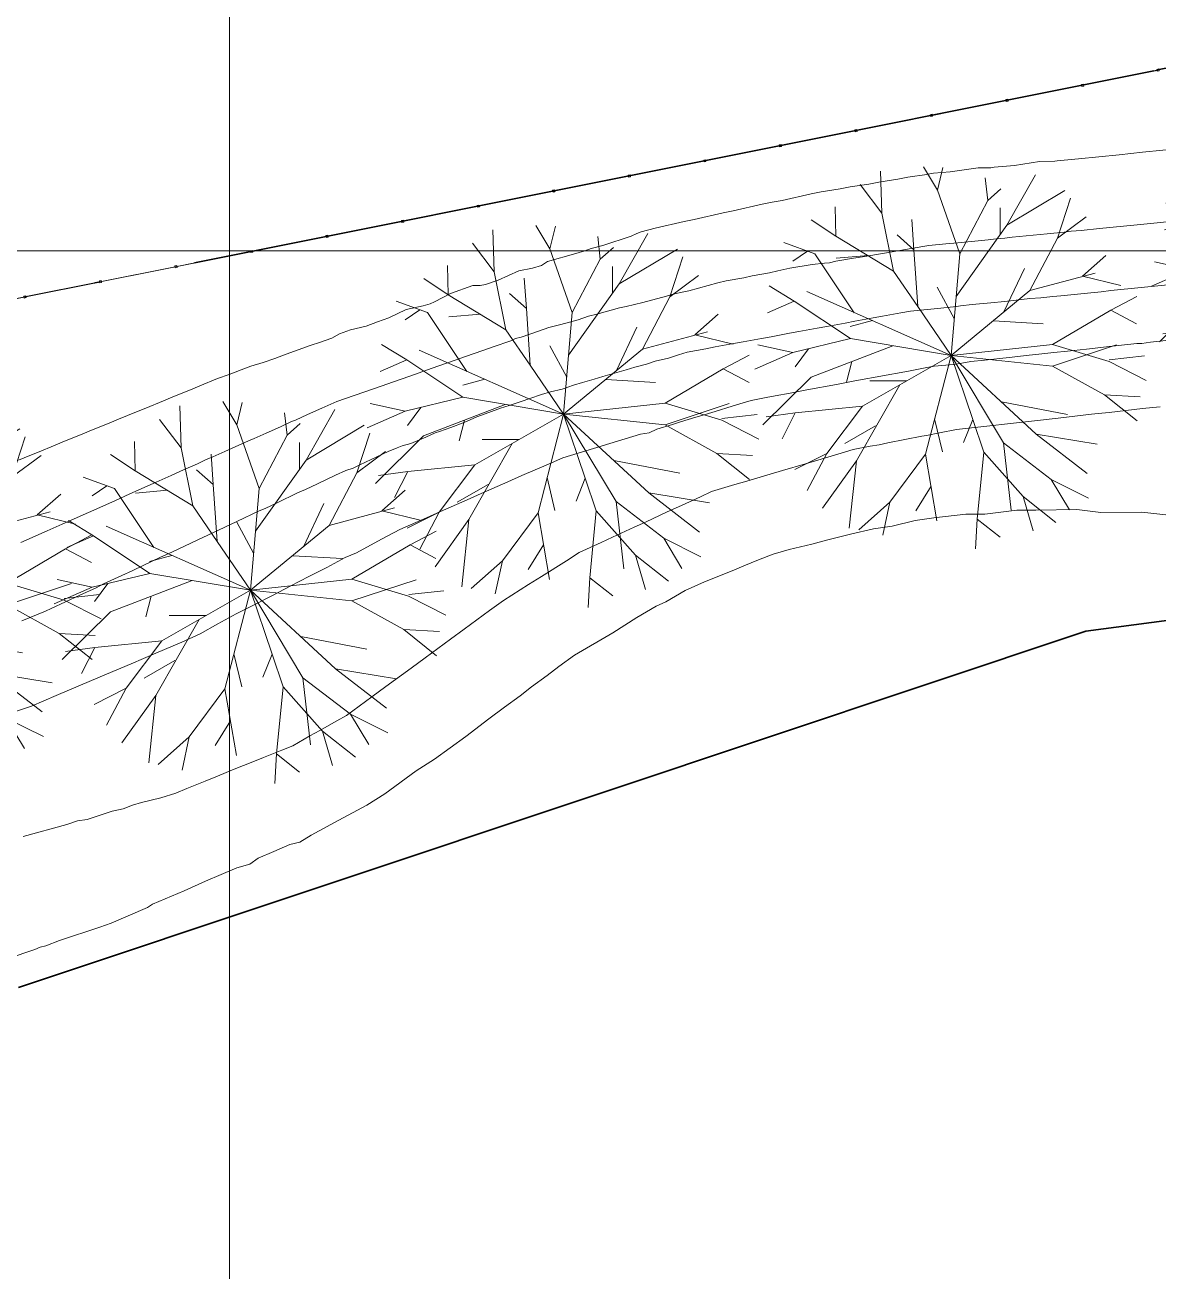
# Model space of a CAD drawing. Header units: metres. Extents: x -207 to 292, y -187 to 169.
# Drawn here: x 94.43 to 123.85, y -157.57 to -125.22 of the extents above; entities that cross this region are included whole.
import ezdxf

# ---------------------------------------------------------------- set-up
doc = ezdxf.new("R2010")
doc.units = ezdxf.units.M
doc.linetypes.add('IMPORT-IMPORT-LÍMITE2 _2_', pattern=[36.83, 6.35, -2.54, 0, -2.54, 25.4, 0, 0, 0])
for name, color, linetype, lineweight in [('A-GLAZ-CWMG', 7, 'Continuous', 9), ('arboles y arbustos', 7, 'Continuous', 9), ('C-TOPO', 7, 'Continuous', 9), ('C-TOPO-MAJR', 7, 'Continuous', 35), ('grilla', 7, 'Continuous', 9), ('linea costa', 7, 'Continuous', 35), ('linea propiedad', 7, 'IMPORT-IMPORT-LÍMITE2 _2_', 35)]:
    doc.layers.add(name, color=color, linetype=linetype, lineweight=lineweight)
doc.layers.add('PR10-ARQ-PL-001-Emplazamiento-C-1_dwg', color=7, linetype='Continuous', lineweight=9, true_color=0x767676)

# ---------------------------------------------------------------- blocks, each defined once
blk = doc.blocks.new('PR10-ARQ-PL-001-Emplazamiento-C-1_dwg_Circular Mullion - 5mm-517344-PLANTA EMPLAZAMIENTO-674655-PLANTA EMPLAZAMIENTO ACTUALIZADO')
at = {"layer": 'A-GLAZ-CWMG', "flags": 128}
for points in [[(-84.442, 139.656), (-83.711, 141.464), (-83.713, 141.465), (-83.716, 141.466), (-84.446, 139.658), (-84.444, 139.657)], [(-84.444, 139.657), (-83.713, 141.465)]]:
    blk.add_lwpolyline(points, close=True, dxfattribs=at)
blk = doc.blocks.new('PR10-ARQ-PL-001-Emplazamiento-C-1_dwg_Rectangular Mullion - 50 x 50 mm-517346-PLANTA EMPLAZAMIENTO-674657-PLANTA EMPLAZAMIENTO ACTUALIZADO')
at = {"layer": 'A-GLAZ-CWMG', "flags": 128}
blk.add_lwpolyline([(0.025, 0.025), (-0.025, 0.025), (-0.025, -0.025), (0.025, -0.025)], close=True, dxfattribs=at)
blk = doc.blocks.new('PR10-ARQ-PL-001-Emplazamiento-C-1_dwg_Rectangular Mullion - 50 x 50 mm-517357-PLANTA EMPLAZAMIENTO-674659-PLANTA EMPLAZAMIENTO ACTUALIZADO')
at = {"layer": 'A-GLAZ-CWMG', "flags": 128}
blk.add_lwpolyline([(0.025, 0.025), (0.025, -0.025), (-0.025, -0.025), (-0.025, 0.025)], close=True, dxfattribs=at)
blk = doc.blocks.new('PR10-ARQ-PL-001-Emplazamiento-C-1_dwg_PR10-ARQ-PL-001-Emplazamiento-WIP-A_dwg_arbolito2-671575-PLANTA EMPLAZAMIENTO-674710-PLANTA EMPLAZAMIENTO ACTUALIZADO')
at = {"layer": 'arboles y arbustos'}
for p, q in [((79, 3660), (-283, 4264)), ((-1368, 3061), (-1929, 3801)), ((3531, 3446), (3194, 2410)), ((1704, 3199), (1704, 2495)), ((1878, 2746), (565, 895)), ((-3295, 2076), (-3678, 1817)), ((-2547, 1888), (-1721, 1960)), ((2336, 1620), (1807, 496)), ((76, 1135), (516, 326)), ((-3637, 777), (-4331, 473)), ((-1609, 271), (-2183, 115)), ((2821, 188), (1534, 261)), ((-3676, -555), (-4665, -988)), ((-3269, -458), (-3616, -929)), ((3068, -911), (4732, -361)), ((5457, -647), (4542, -746)), ((-2140, -787), (-2280, -1329)), ((-716, -1292), (-1676, -1292)), ((1739, -1838), (3454, -2164)), ((4413, -1655), (5341, -1707)), ((-4369, -2226), (-3610, -2120)), ((-2328, -2920), (-1527, -2458)), ((6, -2283), (211, -3139)), ((-2796, -3175), (-3300, -4141)), ((-2023, -3367), (-2208, -5117)), ((3034, -3854), (4001, -4335)), ((-482, -4668), (-87, -4026)), ((-1156, -4443), (-1342, -5303)), ((1114, -4886), (1071, -5652))]:
    blk.add_line(p, q, dxfattribs=at)
at = {"layer": 'arboles y arbustos', "flags": 128}
for points in [[(1385, 3388), (661, 2007), (79, 3660), (221, 4243)], [(-2560, 2465), (-1063, 1554), (-1368, 3061), (-1401, 4150)], [(1322, 3974), (1385, 3388), (1728, 3690)], [(2623, 4059), (1878, 2746), (3390, 3652)], [(-3197, 2891), (-2560, 2465), (-2576, 3223)], [(4172, 1505), (2480, 1049), (3194, 2410), (3940, 2964)], [(-589, 2897), (-531, 2106), (-968, 2495)], [(-3908, 2302), (-3099, 2004), (-2078, 473)], [(-1063, 1554), (-433, 633), (-531, 2106)], [(2480, 1049), (433, -633), (661, 2007)], [(4449, 1960), (3842, 1426), (4838, 1183)], [(-4583, -358), (-3676, -555), (-2181, -197), (-3637, 777), (-4292, 1176)], [(-2181, -197), (433, -633), (-3312, 1026)], [(5254, 901), (4577, 540), (5249, 185)], [(-1866, -1951), (433, -633), (-433, 633)], [(4577, 540), (3067, -348), (433, -633), (2646, -2675)], [(-1080, -381), (-3199, -1193), (-4453, -2432)], [(-230, -3198), (433, -633), (1795, -2906)], [(997, -2297), (433, -633), (3068, -911), (4413, -1655), (5264, -2335)], [(3067, -348), (4539, -791), (5502, -1281)], [(-898, -1396), (-2023, -3367), (-2901, -4596)], [(-3623, -3597), (-2796, -3175), (-1866, -1951), (-3610, -2120), (-3954, -2795)], [(757, -2895), (997, -2297), (1284, -3142)], [(1996, -4647), (1795, -2906), (3034, -3854), (3507, -4643)], [(4224, -2938), (2646, -2675), (3965, -3695)], [(-1963, -5161), (-1156, -4443), (-230, -3198), (68, -4925)], [(2305, -4291), (1284, -3142), (1114, -4886), (1710, -5354)], [(2561, -5184), (2305, -4291), (3157, -4971)]]:
    blk.add_lwpolyline(points, dxfattribs=at)
blk = doc.blocks.new('PR10-ARQ-PL-001-Emplazamiento-C-1_dwg-674643-PLANTA EMPLAZAMIENTO ACTUALIZADO')
at = {"layer": 'C-TOPO', "flags": 128}
for points in [[(127.582, -140.219), (122.008, -140.952), (121.968, -140.957), (121.272, -141.189), (118.745, -142.033), (116.43, -142.805), (114.395, -143.484), (112.519, -144.111), (109.893, -144.987), (109.48, -145.125), (109.003, -145.284), (103.942, -146.973), (103.795, -147.022), (102.375, -147.496), (101.505, -147.786), (101.19, -147.891), (100.749, -148.039), (100.085, -148.26), (97.559, -149.103), (96.547, -149.441), (95.511, -149.787), (94.449, -150.141), (94.262, -150.203)], [(123.876, -126.376), (123.811, -126.389), (122.637, -126.625), (120.927, -126.967), (120.884, -126.976), (118.237, -127.506), (118.193, -127.515), (115.53, -128.049), (115.499, -128.055), (113.333, -128.489), (111.491, -128.858), (110.328, -129.091), (106.841, -129.79), (106.083, -129.942), (106.039, -129.951), (106.004, -129.958), (101.361, -130.889), (98.902, -131.381), (98.628, -131.436), (98.903, -131.381), (101.362, -130.889), (101.363, -130.889), (106, -129.961), (106.003, -129.961), (106.004, -129.96), (106.038, -129.954), (106.082, -129.945), (106.831, -129.795), (106.843, -129.793), (106.851, -129.791), (110.321, -129.097), (110.327, -129.095), (110.332, -129.094), (110.338, -129.093), (111.486, -128.863), (111.489, -128.863), (111.496, -128.861), (113.327, -128.495), (113.333, -128.494), (113.336, -128.493), (113.345, -128.491), (115.496, -128.061), (115.506, -128.059), (115.529, -128.054), (115.537, -128.053), (118.177, -127.524), (118.188, -127.522), (118.198, -127.52), (118.237, -127.512), (118.242, -127.511), (118.25, -127.51), (120.878, -126.984), (120.889, -126.982), (120.928, -126.974), (122.491, -126.661), (122.628, -126.634), (122.637, -126.632), (122.644, -126.631), (123.812, -126.397), (123.877, -126.384)], [(92.345, -132.696), (95.341, -132.095), (98.902, -131.381), (101.361, -130.889), (106.004, -129.958), (106.039, -129.951), (106.083, -129.942), (106.841, -129.79), (110.328, -129.091), (111.491, -128.858), (113.333, -128.489), (115.499, -128.055), (115.53, -128.049), (118.193, -127.515), (118.237, -127.506), (120.884, -126.976), (120.927, -126.967), (122.637, -126.625), (123.811, -126.389), (123.876, -126.376)], [(94.262, -150.203), (94.449, -150.141), (95.511, -149.787), (96.547, -149.441), (97.559, -149.103), (100.085, -148.26), (100.749, -148.039), (101.19, -147.891), (101.505, -147.786), (102.375, -147.496), (103.795, -147.022), (103.942, -146.973), (109.003, -145.284), (109.48, -145.125), (109.893, -144.987), (112.519, -144.111), (114.395, -143.484), (116.43, -142.805), (118.745, -142.033), (121.272, -141.189), (121.968, -140.957), (122.008, -140.952), (127.582, -140.219)], [(123.877, -126.384), (123.812, -126.397), (122.644, -126.631), (122.637, -126.632), (122.628, -126.634), (122.491, -126.661), (120.928, -126.974), (120.889, -126.982), (120.878, -126.984), (118.25, -127.51), (118.242, -127.511), (118.237, -127.512), (118.198, -127.52), (118.188, -127.522), (118.177, -127.524), (115.537, -128.053), (115.529, -128.054), (115.506, -128.059), (115.496, -128.061), (113.345, -128.491), (113.336, -128.493), (113.333, -128.494), (113.327, -128.495), (111.496, -128.861), (111.489, -128.863), (111.486, -128.863), (110.338, -129.093), (110.332, -129.094), (110.327, -129.095), (110.321, -129.097), (106.851, -129.791), (106.843, -129.793), (106.831, -129.795), (106.082, -129.945), (106.038, -129.954), (106.004, -129.96), (106.003, -129.961), (106, -129.961), (101.363, -130.889), (101.362, -130.889), (98.903, -131.381), (98.628, -131.436), (95.341, -132.095), (92.345, -132.696)]]:
    blk.add_lwpolyline(points, dxfattribs=at)
at = {"layer": 'C-TOPO-MAJR', "color": 1, "lineweight": 9, "true_color": 0xff0000, "flags": 128}
for points in [[(124.187, -131.958), (123.403, -132.037), (122.618, -132.115), (122.371, -132.143), (122.103, -132.169), (121.318, -132.248), (121.117, -132.27), (120.803, -132.301), (120.517, -132.318), (120.018, -132.38), (119.863, -132.397), (119.503, -132.433), (119.016, -132.473), (118.718, -132.512), (118.61, -132.525), (118.203, -132.566), (117.418, -132.644), (117.171, -132.69), (116.694, -132.778), (116.447, -132.823), (115.97, -132.911), (115.723, -132.957), (115.246, -133.044), (114.999, -133.09), (114.521, -133.178), (114.274, -133.223), (113.797, -133.311), (113.55, -133.357), (113.073, -133.444), (112.826, -133.49), (112.348, -133.578), (112.101, -133.623), (111.624, -133.711), (111.395, -133.781), (111.139, -133.866), (110.793, -133.95), (110.564, -134.02), (110.263, -134.105), (110.034, -134.174), (109.733, -134.259), (109.432, -134.344), (109.203, -134.414), (108.902, -134.499), (108.672, -134.568), (108.375, -134.669), (108.071, -134.738), (107.841, -134.807), (107.537, -134.919), (107.307, -134.989), (107.002, -135.101), (106.773, -135.17), (106.468, -135.282), (106.163, -135.394), (105.983, -135.47), (105.802, -135.545), (105.487, -135.669), (105.193, -135.769), (105.08, -135.809), (104.832, -135.92), (104.446, -136.082), (104.222, -136.144), (104.095, -136.193), (103.861, -136.295), (103.123, -136.637), (102.948, -136.726), (102.763, -136.788), (102.49, -136.904), (102.024, -137.13), (101.714, -137.278), (101.501, -137.368), (100.976, -137.62), (100.665, -137.768), (100.511, -137.831), (99.927, -138.11), (99.617, -138.258), (99.306, -138.406), (98.921, -138.58), (98.568, -138.748), (98.258, -138.896), (97.932, -139.044), (97.519, -139.238), (97.209, -139.386), (96.943, -139.507), (96.471, -139.728), (96.275, -139.829), (95.85, -140.023), (95.112, -140.366), (94.964, -140.434), (94.346, -140.689)], [(94.264, -136.52), (94.552, -136.393), (94.751, -136.315), (95.211, -136.13), (95.455, -136.027), (95.914, -135.841), (96.158, -135.739), (96.618, -135.553), (96.861, -135.45), (97.321, -135.265), (97.565, -135.162), (98.024, -134.976), (98.268, -134.874), (98.728, -134.688), (98.971, -134.585), (99.431, -134.4), (99.728, -134.29), (100.044, -134.171), (100.291, -134.076), (100.616, -133.982), (100.913, -133.873), (101.21, -133.764), (101.831, -133.539), (102.099, -133.455), (102.221, -133.411), (102.396, -133.346), (102.595, -133.237), (102.884, -133.134), (103.284, -133.038), (103.581, -132.929), (103.878, -132.82), (104.324, -132.608), (104.767, -132.511), (104.945, -132.461), (105.064, -132.402), (105.477, -132.191), (106.053, -131.98), (106.249, -131.985), (106.386, -131.957), (106.717, -131.842), (107.248, -131.601), (107.605, -131.534), (107.84, -131.463), (107.991, -131.36), (108.728, -131.154), (108.962, -131.083), (109.131, -131.024), (109.43, -130.941), (110.165, -130.701), (110.318, -130.632), (110.425, -130.586), (110.787, -130.49), (111.542, -130.316), (111.8, -130.267), (112.556, -130.093), (112.814, -130.044), (113.569, -129.87), (113.827, -129.821), (114.085, -129.772), (114.841, -129.598), (115.099, -129.549), (115.59, -129.473), (115.848, -129.424), (116.34, -129.347), (116.598, -129.298), (117.089, -129.221), (117.347, -129.172), (117.839, -129.096), (117.952, -129.077), (118.019, -129.065), (118.45, -129.034), (119.176, -128.927), (119.504, -128.926), (119.59, -128.91), (120.115, -128.864), (120.766, -128.759), (121.169, -128.756), (121.229, -128.743), (121.78, -128.694), (122.834, -128.586), (123.445, -128.524), (124.499, -128.416)], [(94.321, -138.656), (95.004, -138.352), (95.396, -138.176), (96.078, -137.872), (96.761, -137.568), (97.153, -137.393), (97.836, -137.089), (98.228, -136.913), (98.548, -136.77), (98.911, -136.609), (99.118, -136.508), (99.302, -136.433), (99.621, -136.292), (99.985, -136.13), (100.234, -136.011), (100.377, -135.954), (100.695, -135.813), (101.06, -135.65), (101.35, -135.515), (101.451, -135.474), (101.768, -135.334), (102.134, -135.17), (102.526, -134.994), (102.979, -134.835), (103.248, -134.743), (103.701, -134.583), (103.97, -134.491), (104.422, -134.331), (104.875, -134.171), (105.144, -134.079), (105.597, -133.919), (105.866, -133.827), (106.319, -133.667), (106.588, -133.575), (107.041, -133.415), (107.168, -133.355), (107.31, -133.323), (107.763, -133.163), (108.032, -133.071), (108.342, -132.993), (108.79, -132.869), (109.059, -132.777), (109.276, -132.726), (109.86, -132.558), (110.034, -132.523), (110.251, -132.472), (110.469, -132.421), (111.086, -132.255), (111.226, -132.218), (111.444, -132.167), (111.661, -132.116), (112.419, -131.913), (112.636, -131.862), (113.089, -131.785), (113.306, -131.734), (113.759, -131.656), (113.976, -131.605), (114.287, -131.532), (114.868, -131.44), (115.182, -131.401), (115.312, -131.392), (115.482, -131.354), (115.935, -131.276), (116.235, -131.228), (116.688, -131.15), (117.14, -131.072), (117.44, -131.025), (117.893, -130.947), (118.333, -130.903), (118.651, -130.87), (119.431, -130.793), (119.639, -130.766), (119.871, -130.749), (120.062, -130.729), (120.969, -130.639), (121.408, -130.595), (121.586, -130.57), (121.848, -130.551), (122.325, -130.504), (122.946, -130.441), (123.386, -130.397), (123.736, -130.363), (124.484, -130.287)], [(94.383, -146.288), (95.518, -145.974), (95.796, -145.88), (96.04, -145.842), (96.691, -145.632), (96.979, -145.564), (97.224, -145.473), (97.451, -145.404), (97.958, -145.284), (98.347, -145.157), (98.628, -145.04), (99.105, -144.849), (99.387, -144.733), (99.864, -144.542), (100.341, -144.351), (100.623, -144.235), (101.1, -144.044), (101.382, -143.928), (101.828, -143.676), (102.081, -143.534), (102.527, -143.283), (102.78, -143.141), (103.437, -142.658), (103.797, -142.395), (104.454, -141.912), (104.815, -141.65), (105.472, -141.167), (105.832, -140.904), (106.489, -140.421), (106.85, -140.159), (107.5, -139.748), (107.835, -139.536), (108.485, -139.126), (108.82, -138.914), (109.388, -138.653), (109.678, -138.518), (110.246, -138.257), (110.536, -138.122), (111.105, -137.861), (111.395, -137.726), (111.963, -137.465), (112.253, -137.33), (112.858, -137.152), (113.172, -137.058), (113.777, -136.88), (114.092, -136.786), (114.696, -136.608), (115.011, -136.514), (115.615, -136.335), (115.93, -136.241), (116.37, -136.156), (116.603, -136.116), (116.832, -136.065), (117.272, -135.98), (117.712, -135.894), (117.831, -135.878), (118.174, -135.804), (118.614, -135.718), (119.476, -135.621), (119.935, -135.571), (120.797, -135.474), (121.171, -135.432), (121.256, -135.423), (122.118, -135.326), (122.388, -135.293), (122.577, -135.276), (123.439, -135.179), (123.713, -135.151), (123.898, -135.128)], [(94.206, -143.036), (94.597, -142.9), (95.236, -142.629), (95.875, -142.358), (96.548, -142.07), (97.187, -141.8), (97.827, -141.529), (98.5, -141.241), (98.975, -141.023), (99.435, -140.764), (99.915, -140.509), (100.383, -140.271), (100.851, -140.032), (101.33, -139.777), (101.798, -139.539), (102.266, -139.3), (102.745, -139.045), (103.039, -138.921), (103.681, -138.569), (104.16, -138.313), (104.851, -138.012), (105.217, -137.848), (105.909, -137.547), (106.275, -137.383), (106.966, -137.082), (107.332, -136.918), (107.677, -136.767), (108.023, -136.617), (108.389, -136.453), (108.789, -136.331), (109.189, -136.21), (109.613, -136.08), (110.013, -135.959), (110.413, -135.837), (110.637, -135.806), (110.836, -135.708), (111.236, -135.586), (111.448, -135.522), (111.848, -135.4), (112.06, -135.336), (112.46, -135.214), (112.672, -135.149), (113.072, -135.028), (113.284, -134.963), (113.673, -134.89), (113.906, -134.847), (114.296, -134.774), (114.685, -134.7), (114.918, -134.658), (115.308, -134.584), (115.541, -134.542), (115.93, -134.468), (116.163, -134.426), (116.552, -134.352), (116.785, -134.31), (117.175, -134.236), (117.408, -134.194), (117.797, -134.12), (118.03, -134.078), (118.531, -134.036), (118.752, -133.999), (118.985, -133.957), (119.34, -133.919), (120.062, -133.84), (120.418, -133.802), (120.828, -133.755), (121.139, -133.724), (121.495, -133.686), (121.985, -133.631), (122.216, -133.607), (122.572, -133.569), (123.141, -133.506), (123.294, -133.491), (123.422, -133.488), (123.649, -133.453), (124.371, -133.375)], [(93.47, -149.626), (94.632, -149.239), (94.683, -149.221), (94.827, -149.159), (94.972, -149.123), (95.329, -148.988), (96.371, -148.64), (96.665, -148.532), (97.61, -148.13), (97.743, -148.042), (98.562, -147.694), (99.114, -147.444), (99.933, -147.095), (100.264, -147.002), (100.485, -146.845), (100.894, -146.671), (101.304, -146.497), (101.568, -146.43), (101.856, -146.247), (102.581, -145.862), (103.305, -145.476), (103.775, -145.176), (104.589, -144.581), (105.059, -144.281), (105.873, -143.687), (106.468, -143.227), (106.875, -142.93), (107.282, -142.632), (107.58, -142.403), (107.987, -142.105), (108.285, -141.876), (108.692, -141.578), (109.694, -140.995), (110.311, -140.598), (110.813, -140.306), (111.064, -140.192), (111.565, -139.9), (111.816, -139.786), (112.068, -139.672), (112.836, -139.369), (113.088, -139.255), (113.472, -139.103), (113.857, -138.952), (114.267, -138.837), (114.86, -138.695), (115.27, -138.58), (115.863, -138.439), (116.456, -138.297), (116.945, -138.227), (117.538, -138.086), (118.027, -138.016), (118.855, -137.921), (119.35, -137.914), (120.179, -137.818), (120.674, -137.812), (121.735, -137.801), (122.363, -137.874), (123.424, -137.864), (124.051, -137.937)]]:
    blk.add_lwpolyline(points, dxfattribs=at)
at = {"layer": 'grilla'}
for p, q in [((99.742, 166.258), (99.742, -186.737)), ((16.373, -131.082), (240.531, -131.082))]:
    blk.add_line(p, q, dxfattribs=at)
at = {"layer": 'linea costa', "flags": 128}
blk.add_lwpolyline([(213.402, -118.77), (204.004, -119.931), (195.633, -120.966), (192.087, -123.031), (183.172, -124.385), (175.138, -125.606), (168.637, -123.999), (162.34, -127.001), (154.976, -127.389), (146.222, -127.85), (143.445, -134.458), (136.953, -137.363), (135.032, -136.174), (129.602, -138.755), (127.738, -140.198), (121.968, -140.957), (109.48, -145.125), (94.262, -150.203)], dxfattribs=at)
at = {"layer": 'linea propiedad', "flags": 128}
blk.add_lwpolyline([(-54.042, -143.793), (-38.598, -151.641), (-10.751, -156.968), (44.566, -149.053), (79.439, -137.61), (80.625, -135.045), (148.868, -121.367), (151.509, -116.902), (163.851, -37.257), (170.315, -18.175), (141.974, -4.208)], dxfattribs=at)
for p, rotation in [((194.145, 20.878), 123.3159756794451), ((194.145, 20.878), 123.3159756794451), ((194.145, 20.878), 123.3159756794451), ((192.184, 20.486), 123.3159756794456), ((192.184, 20.486), 123.3159756794456), ((192.184, 20.486), 123.3159756794456), ((190.223, 20.093), 123.3159756794456), ((190.223, 20.093), 123.3159756794456), ((190.223, 20.093), 123.3159756794456), ((188.262, 19.701), 123.3159756794454), ((188.262, 19.701), 123.3159756794454), ((188.262, 19.701), 123.3159756794454), ((186.301, 19.309), 123.3159756794451), ((186.301, 19.309), 123.3159756794456), ((186.301, 19.309), 123.3159756794456), ((184.339, 18.916), 123.3159756794456), ((184.339, 18.916), 123.3159756794451), ((184.339, 18.916), 123.3159756794452), ((182.378, 18.524), 123.3159756794455), ((182.378, 18.524), 123.3159756794454), ((182.378, 18.524), 123.3159756794453), ((180.417, 18.131), 123.3159756794455), ((180.417, 18.131), 123.3159756794456), ((180.417, 18.131), 123.3159756794456), ((178.456, 17.739), 123.3159756794451), ((178.456, 17.739), 123.3159756794451), ((178.456, 17.739), 123.3159756794451), ((176.495, 17.346), 123.3159756794456), ((176.495, 17.346), 123.3159756794455), ((176.495, 17.346), 123.3159756794455), ((174.534, 16.954), 123.3159756794454), ((174.534, 16.954), 123.3159756794455), ((174.534, 16.954), 123.3159756794455), ((172.573, 16.561), 123.3159756794456), ((172.573, 16.561), 123.3159756794456), ((172.573, 16.561), 123.3159756794456), ((170.612, 16.169), 123.3159756794455), ((170.612, 16.169), 123.3159756794455), ((170.612, 16.169), 123.3159756794455), ((168.65, 15.777), 123.3159756794451), ((168.65, 15.777), 123.3159756794451), ((168.65, 15.777), 123.3159756794451), ((166.689, 15.384), 123.3159756794456), ((166.689, 15.384), 123.3159756794455), ((166.689, 15.384), 123.3159756794455)]:
    blk.add_blockref('PR10-ARQ-PL-001-Emplazamiento-C-1_dwg_Circular Mullion - 5mm-517344-PLANTA EMPLAZAMIENTO-674655-PLANTA EMPLAZAMIENTO ACTUALIZADO', p, dxfattribs=dict(rotation=rotation))
at = {"extrusion": (0, 0, -1), "rotation": 168.6840243205546}
for name, p in [('PR10-ARQ-PL-001-Emplazamiento-C-1_dwg_Rectangular Mullion - 50 x 50 mm-517346-PLANTA EMPLAZAMIENTO-674657-PLANTA EMPLAZAMIENTO ACTUALIZADO', (-123.846, -126.39)), ('PR10-ARQ-PL-001-Emplazamiento-C-1_dwg_Rectangular Mullion - 50 x 50 mm-517357-PLANTA EMPLAZAMIENTO-674659-PLANTA EMPLAZAMIENTO ACTUALIZADO', (-123.846, -126.39)), ('PR10-ARQ-PL-001-Emplazamiento-C-1_dwg_Rectangular Mullion - 50 x 50 mm-517346-PLANTA EMPLAZAMIENTO-674657-PLANTA EMPLAZAMIENTO ACTUALIZADO', (-121.885, -126.783)), ('PR10-ARQ-PL-001-Emplazamiento-C-1_dwg_Rectangular Mullion - 50 x 50 mm-517357-PLANTA EMPLAZAMIENTO-674659-PLANTA EMPLAZAMIENTO ACTUALIZADO', (-121.885, -126.783)), ('PR10-ARQ-PL-001-Emplazamiento-C-1_dwg_Rectangular Mullion - 50 x 50 mm-517346-PLANTA EMPLAZAMIENTO-674657-PLANTA EMPLAZAMIENTO ACTUALIZADO', (-119.924, -127.175)), ('PR10-ARQ-PL-001-Emplazamiento-C-1_dwg_Rectangular Mullion - 50 x 50 mm-517357-PLANTA EMPLAZAMIENTO-674659-PLANTA EMPLAZAMIENTO ACTUALIZADO', (-119.924, -127.175)), ('PR10-ARQ-PL-001-Emplazamiento-C-1_dwg_Rectangular Mullion - 50 x 50 mm-517346-PLANTA EMPLAZAMIENTO-674657-PLANTA EMPLAZAMIENTO ACTUALIZADO', (-117.962, -127.567)), ('PR10-ARQ-PL-001-Emplazamiento-C-1_dwg_Rectangular Mullion - 50 x 50 mm-517357-PLANTA EMPLAZAMIENTO-674659-PLANTA EMPLAZAMIENTO ACTUALIZADO', (-117.962, -127.567)), ('PR10-ARQ-PL-001-Emplazamiento-C-1_dwg_Rectangular Mullion - 50 x 50 mm-517346-PLANTA EMPLAZAMIENTO-674657-PLANTA EMPLAZAMIENTO ACTUALIZADO', (-116.001, -127.96)), ('PR10-ARQ-PL-001-Emplazamiento-C-1_dwg_Rectangular Mullion - 50 x 50 mm-517357-PLANTA EMPLAZAMIENTO-674659-PLANTA EMPLAZAMIENTO ACTUALIZADO', (-116.001, -127.96)), ('PR10-ARQ-PL-001-Emplazamiento-C-1_dwg_Rectangular Mullion - 50 x 50 mm-517346-PLANTA EMPLAZAMIENTO-674657-PLANTA EMPLAZAMIENTO ACTUALIZADO', (-114.04, -128.352)), ('PR10-ARQ-PL-001-Emplazamiento-C-1_dwg_Rectangular Mullion - 50 x 50 mm-517357-PLANTA EMPLAZAMIENTO-674659-PLANTA EMPLAZAMIENTO ACTUALIZADO', (-114.04, -128.352)), ('PR10-ARQ-PL-001-Emplazamiento-C-1_dwg_Rectangular Mullion - 50 x 50 mm-517346-PLANTA EMPLAZAMIENTO-674657-PLANTA EMPLAZAMIENTO ACTUALIZADO', (-112.079, -128.745)), ('PR10-ARQ-PL-001-Emplazamiento-C-1_dwg_Rectangular Mullion - 50 x 50 mm-517357-PLANTA EMPLAZAMIENTO-674659-PLANTA EMPLAZAMIENTO ACTUALIZADO', (-112.079, -128.745)), ('PR10-ARQ-PL-001-Emplazamiento-C-1_dwg_Rectangular Mullion - 50 x 50 mm-517346-PLANTA EMPLAZAMIENTO-674657-PLANTA EMPLAZAMIENTO ACTUALIZADO', (-110.118, -129.137)), ('PR10-ARQ-PL-001-Emplazamiento-C-1_dwg_Rectangular Mullion - 50 x 50 mm-517357-PLANTA EMPLAZAMIENTO-674659-PLANTA EMPLAZAMIENTO ACTUALIZADO', (-110.118, -129.137)), ('PR10-ARQ-PL-001-Emplazamiento-C-1_dwg_Rectangular Mullion - 50 x 50 mm-517346-PLANTA EMPLAZAMIENTO-674657-PLANTA EMPLAZAMIENTO ACTUALIZADO', (-108.157, -129.53)), ('PR10-ARQ-PL-001-Emplazamiento-C-1_dwg_Rectangular Mullion - 50 x 50 mm-517357-PLANTA EMPLAZAMIENTO-674659-PLANTA EMPLAZAMIENTO ACTUALIZADO', (-108.157, -129.53)), ('PR10-ARQ-PL-001-Emplazamiento-C-1_dwg_Rectangular Mullion - 50 x 50 mm-517346-PLANTA EMPLAZAMIENTO-674657-PLANTA EMPLAZAMIENTO ACTUALIZADO', (-106.196, -129.922)), ('PR10-ARQ-PL-001-Emplazamiento-C-1_dwg_Rectangular Mullion - 50 x 50 mm-517357-PLANTA EMPLAZAMIENTO-674659-PLANTA EMPLAZAMIENTO ACTUALIZADO', (-106.196, -129.922)), ('PR10-ARQ-PL-001-Emplazamiento-C-1_dwg_Rectangular Mullion - 50 x 50 mm-517346-PLANTA EMPLAZAMIENTO-674657-PLANTA EMPLAZAMIENTO ACTUALIZADO', (-104.235, -130.314)), ('PR10-ARQ-PL-001-Emplazamiento-C-1_dwg_Rectangular Mullion - 50 x 50 mm-517357-PLANTA EMPLAZAMIENTO-674659-PLANTA EMPLAZAMIENTO ACTUALIZADO', (-104.235, -130.314)), ('PR10-ARQ-PL-001-Emplazamiento-C-1_dwg_Rectangular Mullion - 50 x 50 mm-517346-PLANTA EMPLAZAMIENTO-674657-PLANTA EMPLAZAMIENTO ACTUALIZADO', (-102.273, -130.707)), ('PR10-ARQ-PL-001-Emplazamiento-C-1_dwg_Rectangular Mullion - 50 x 50 mm-517357-PLANTA EMPLAZAMIENTO-674659-PLANTA EMPLAZAMIENTO ACTUALIZADO', (-102.273, -130.707)), ('PR10-ARQ-PL-001-Emplazamiento-C-1_dwg_Rectangular Mullion - 50 x 50 mm-517346-PLANTA EMPLAZAMIENTO-674657-PLANTA EMPLAZAMIENTO ACTUALIZADO', (-100.312, -131.099)), ('PR10-ARQ-PL-001-Emplazamiento-C-1_dwg_Rectangular Mullion - 50 x 50 mm-517357-PLANTA EMPLAZAMIENTO-674659-PLANTA EMPLAZAMIENTO ACTUALIZADO', (-100.312, -131.099)), ('PR10-ARQ-PL-001-Emplazamiento-C-1_dwg_Rectangular Mullion - 50 x 50 mm-517346-PLANTA EMPLAZAMIENTO-674657-PLANTA EMPLAZAMIENTO ACTUALIZADO', (-98.351, -131.492)), ('PR10-ARQ-PL-001-Emplazamiento-C-1_dwg_Rectangular Mullion - 50 x 50 mm-517357-PLANTA EMPLAZAMIENTO-674659-PLANTA EMPLAZAMIENTO ACTUALIZADO', (-98.351, -131.492)), ('PR10-ARQ-PL-001-Emplazamiento-C-1_dwg_Rectangular Mullion - 50 x 50 mm-517346-PLANTA EMPLAZAMIENTO-674657-PLANTA EMPLAZAMIENTO ACTUALIZADO', (-96.39, -131.884)), ('PR10-ARQ-PL-001-Emplazamiento-C-1_dwg_Rectangular Mullion - 50 x 50 mm-517357-PLANTA EMPLAZAMIENTO-674659-PLANTA EMPLAZAMIENTO ACTUALIZADO', (-96.39, -131.884)), ('PR10-ARQ-PL-001-Emplazamiento-C-1_dwg_Rectangular Mullion - 50 x 50 mm-517346-PLANTA EMPLAZAMIENTO-674657-PLANTA EMPLAZAMIENTO ACTUALIZADO', (-94.429, -132.277)), ('PR10-ARQ-PL-001-Emplazamiento-C-1_dwg_Rectangular Mullion - 50 x 50 mm-517357-PLANTA EMPLAZAMIENTO-674659-PLANTA EMPLAZAMIENTO ACTUALIZADO', (-94.429, -132.277))]:
    blk.add_blockref(name, p, dxfattribs=at)
at = {"xscale": 0.001, "yscale": 0.001, "zscale": 0.001}
for p in [(128.34, -131.012), (118.038, -133.164), (107.978, -134.687), (90.907, -139.358), (99.849, -139.258)]:
    blk.add_blockref('PR10-ARQ-PL-001-Emplazamiento-C-1_dwg_PR10-ARQ-PL-001-Emplazamiento-WIP-A_dwg_arbolito2-671575-PLANTA EMPLAZAMIENTO-674710-PLANTA EMPLAZAMIENTO ACTUALIZADO', p, dxfattribs=at)
blk = doc.blocks.new('Circular Mullion - 5mm-517344-PLANTA EMPLAZAMIENTO ACTUALIZADO')
at = {"layer": 'A-GLAZ-CWMG'}
for p, q in [((-83.716, 141.466), (-84.446, 139.658)), ((-84.444, 139.657), (-83.713, 141.465)), ((-83.713, 141.465), (-84.444, 139.657)), ((-84.442, 139.656), (-83.711, 141.464)), ((-83.713, 141.465), (-83.716, 141.466)), ((-83.711, 141.464), (-83.713, 141.465)), ((-84.446, 139.658), (-84.444, 139.657)), ((-84.444, 139.657), (-84.442, 139.656))]:
    blk.add_line(p, q, dxfattribs=at)
blk = doc.blocks.new('Rectangular Mullion - 50 x 50 mm-517346-PLANTA EMPLAZAMIENTO ACTUALIZADO')
at = {"layer": 'A-GLAZ-CWMG'}
for p, q in [((0.025, 0.025), (-0.025, 0.025)), ((-0.025, 0.025), (-0.025, -0.025)), ((0.025, -0.025), (0.025, 0.025)), ((-0.025, -0.025), (0.025, -0.025))]:
    blk.add_line(p, q, dxfattribs=at)
blk = doc.blocks.new('Rectangular Mullion - 50 x 50 mm-517357-PLANTA EMPLAZAMIENTO ACTUALIZADO')
at = {"layer": 'A-GLAZ-CWMG'}
for p, q in [((-0.025, -0.025), (-0.025, 0.025)), ((-0.025, 0.025), (0.025, 0.025)), ((0.025, 0.025), (0.025, -0.025)), ((0.025, -0.025), (-0.025, -0.025))]:
    blk.add_line(p, q, dxfattribs=at)

msp = doc.modelspace()

# ---------------------------------------------------------------- linework, layer by layer
at = {"layer": 'C-TOPO'}
for p, q in [((123.811, -126.389), (122.637, -126.625)), ((122.637, -126.625), (123.811, -126.389)), ((122.644, -126.631), (123.812, -126.397)), ((123.812, -126.397), (122.644, -126.631)), ((123.876, -126.376), (123.811, -126.389)), ((123.811, -126.389), (123.876, -126.376)), ((123.812, -126.397), (123.877, -126.384)), ((123.877, -126.384), (123.812, -126.397)), ((122.637, -126.625), (120.927, -126.967)), ((120.927, -126.967), (122.637, -126.625)), ((120.928, -126.974), (122.491, -126.661)), ((122.491, -126.661), (120.928, -126.974)), ((122.491, -126.661), (122.628, -126.634)), ((122.628, -126.634), (122.491, -126.661)), ((122.628, -126.634), (122.637, -126.632)), ((122.637, -126.632), (122.628, -126.634)), ((122.637, -126.632), (122.644, -126.631)), ((122.644, -126.631), (122.637, -126.632)), ((120.884, -126.976), (118.237, -127.506)), ((118.237, -127.506), (120.884, -126.976)), ((118.25, -127.51), (120.878, -126.984)), ((120.878, -126.984), (118.25, -127.51)), ((120.878, -126.984), (120.889, -126.982)), ((120.889, -126.982), (120.878, -126.984)), ((120.927, -126.967), (120.884, -126.976)), ((120.884, -126.976), (120.927, -126.967)), ((120.889, -126.982), (120.928, -126.974)), ((120.928, -126.974), (120.889, -126.982)), ((118.193, -127.515), (115.53, -128.049)), ((115.53, -128.049), (118.193, -127.515)), ((115.537, -128.053), (118.177, -127.524)), ((118.177, -127.524), (115.537, -128.053)), ((118.177, -127.524), (118.188, -127.522)), ((118.188, -127.522), (118.177, -127.524)), ((118.188, -127.522), (118.198, -127.52)), ((118.198, -127.52), (118.188, -127.522)), ((118.237, -127.506), (118.193, -127.515)), ((118.193, -127.515), (118.237, -127.506)), ((118.198, -127.52), (118.237, -127.512)), ((118.237, -127.512), (118.198, -127.52)), ((118.237, -127.512), (118.242, -127.511)), ((118.242, -127.511), (118.237, -127.512)), ((118.242, -127.511), (118.25, -127.51)), ((118.25, -127.51), (118.242, -127.511)), ((115.499, -128.055), (113.333, -128.489)), ((113.333, -128.489), (115.499, -128.055)), ((113.345, -128.491), (115.496, -128.061)), ((115.496, -128.061), (113.345, -128.491)), ((115.496, -128.061), (115.506, -128.059)), ((115.506, -128.059), (115.496, -128.061)), ((115.53, -128.049), (115.499, -128.055)), ((115.499, -128.055), (115.53, -128.049)), ((115.506, -128.059), (115.529, -128.054)), ((115.529, -128.054), (115.506, -128.059)), ((115.529, -128.054), (115.537, -128.053)), ((115.537, -128.053), (115.529, -128.054)), ((113.333, -128.489), (111.491, -128.858)), ((111.491, -128.858), (113.333, -128.489)), ((111.496, -128.861), (113.327, -128.495)), ((113.327, -128.495), (111.496, -128.861)), ((113.327, -128.495), (113.333, -128.494)), ((113.333, -128.494), (113.327, -128.495)), ((113.333, -128.494), (113.336, -128.493)), ((113.336, -128.493), (113.333, -128.494)), ((113.336, -128.493), (113.345, -128.491)), ((113.345, -128.491), (113.336, -128.493)), ((111.491, -128.858), (110.328, -129.091)), ((110.328, -129.091), (111.491, -128.858)), ((110.338, -129.093), (111.486, -128.863)), ((111.486, -128.863), (110.338, -129.093)), ((111.486, -128.863), (111.489, -128.863)), ((111.489, -128.863), (111.486, -128.863)), ((111.489, -128.863), (111.496, -128.861)), ((111.496, -128.861), (111.489, -128.863)), ((110.328, -129.091), (106.841, -129.79)), ((106.841, -129.79), (110.328, -129.091)), ((106.851, -129.791), (110.321, -129.097)), ((110.321, -129.097), (106.851, -129.791)), ((110.321, -129.097), (110.327, -129.095)), ((110.327, -129.095), (110.321, -129.097)), ((110.327, -129.095), (110.332, -129.094)), ((110.332, -129.094), (110.327, -129.095)), ((110.332, -129.094), (110.338, -129.093)), ((110.338, -129.093), (110.332, -129.094)), ((106.004, -129.958), (101.361, -130.889)), ((101.361, -130.889), (106.004, -129.958)), ((101.363, -130.889), (106, -129.961)), ((106, -129.961), (101.363, -130.889)), ((106, -129.961), (106.003, -129.961)), ((106.003, -129.961), (106, -129.961)), ((106.003, -129.961), (106.004, -129.96)), ((106.004, -129.96), (106.003, -129.961)), ((106.039, -129.951), (106.004, -129.958)), ((106.004, -129.958), (106.039, -129.951)), ((106.004, -129.96), (106.038, -129.954)), ((106.038, -129.954), (106.004, -129.96)), ((106.038, -129.954), (106.082, -129.945)), ((106.082, -129.945), (106.038, -129.954)), ((106.083, -129.942), (106.039, -129.951)), ((106.039, -129.951), (106.083, -129.942)), ((106.082, -129.945), (106.831, -129.795)), ((106.831, -129.795), (106.082, -129.945)), ((106.841, -129.79), (106.083, -129.942)), ((106.083, -129.942), (106.841, -129.79)), ((106.831, -129.795), (106.843, -129.793)), ((106.843, -129.793), (106.831, -129.795)), ((106.843, -129.793), (106.851, -129.791)), ((106.851, -129.791), (106.843, -129.793)), ((101.361, -130.889), (98.902, -131.381)), ((98.902, -131.381), (101.361, -130.889)), ((98.903, -131.381), (101.362, -130.889)), ((101.362, -130.889), (98.903, -131.381)), ((101.362, -130.889), (101.363, -130.889)), ((101.363, -130.889), (101.362, -130.889)), ((95.341, -132.095), (98.902, -131.381)), ((95.341, -132.095), (98.628, -131.436)), ((98.902, -131.381), (98.628, -131.436)), ((98.628, -131.436), (98.903, -131.381)), ((98.903, -131.381), (98.628, -131.436)), ((92.345, -132.696), (95.341, -132.095)), ((95.341, -132.095), (92.345, -132.696)), ((127.582, -140.219), (122.008, -140.952)), ((122.008, -140.952), (127.582, -140.219)), ((121.968, -140.957), (121.272, -141.189)), ((121.272, -141.189), (121.968, -140.957)), ((122.008, -140.952), (121.968, -140.957)), ((121.968, -140.957), (122.008, -140.952)), ((121.272, -141.189), (118.745, -142.033)), ((118.745, -142.033), (121.272, -141.189)), ((118.745, -142.033), (116.43, -142.805)), ((116.43, -142.805), (118.745, -142.033)), ((116.43, -142.805), (114.395, -143.484)), ((114.395, -143.484), (116.43, -142.805)), ((114.395, -143.484), (112.519, -144.111)), ((112.519, -144.111), (114.395, -143.484)), ((112.519, -144.111), (109.893, -144.987)), ((109.893, -144.987), (112.519, -144.111)), ((109.48, -145.125), (109.003, -145.284)), ((109.003, -145.284), (109.48, -145.125)), ((109.893, -144.987), (109.48, -145.125)), ((109.48, -145.125), (109.893, -144.987)), ((109.003, -145.284), (103.942, -146.973)), ((103.942, -146.973), (109.003, -145.284)), ((103.795, -147.022), (102.375, -147.496)), ((102.375, -147.496), (103.795, -147.022)), ((103.942, -146.973), (103.795, -147.022)), ((103.795, -147.022), (103.942, -146.973)), ((102.375, -147.496), (101.505, -147.786)), ((101.505, -147.786), (102.375, -147.496)), ((101.505, -147.786), (101.19, -147.891)), ((101.19, -147.891), (101.505, -147.786)), ((100.749, -148.039), (100.085, -148.26)), ((100.085, -148.26), (100.749, -148.039)), ((101.19, -147.891), (100.749, -148.039)), ((100.749, -148.039), (101.19, -147.891)), ((100.085, -148.26), (97.559, -149.103)), ((97.559, -149.103), (100.085, -148.26)), ((97.559, -149.103), (96.547, -149.441)), ((96.547, -149.441), (97.559, -149.103)), ((96.547, -149.441), (95.511, -149.787)), ((95.511, -149.787), (96.547, -149.441)), ((95.511, -149.787), (94.449, -150.141)), ((94.449, -150.141), (95.511, -149.787)), ((94.449, -150.141), (94.262, -150.203)), ((94.262, -150.203), (94.449, -150.141))]:
    msp.add_line(p, q, dxfattribs=at)
at = {"layer": 'C-TOPO-MAJR', "color": 1, "lineweight": 9, "true_color": 0xff0000, "flags": 128}
for points in [[(94.264, -136.52), (94.552, -136.393), (94.751, -136.315), (95.211, -136.13), (95.455, -136.027), (95.914, -135.841), (96.158, -135.739), (96.618, -135.553), (96.861, -135.45), (97.321, -135.265), (97.565, -135.162), (98.024, -134.976), (98.268, -134.874), (98.728, -134.688), (98.971, -134.585), (99.431, -134.4), (99.728, -134.29), (100.044, -134.171), (100.291, -134.076), (100.616, -133.982), (100.913, -133.873), (101.21, -133.764), (101.831, -133.539), (102.099, -133.455), (102.221, -133.411), (102.396, -133.346), (102.595, -133.237), (102.884, -133.134), (103.284, -133.038), (103.581, -132.929), (103.878, -132.82), (104.324, -132.608), (104.767, -132.511), (104.945, -132.461), (105.064, -132.402), (105.477, -132.191), (106.053, -131.98), (106.249, -131.985), (106.386, -131.957), (106.717, -131.842), (107.248, -131.601), (107.605, -131.534), (107.84, -131.463), (107.991, -131.36), (108.728, -131.154), (108.962, -131.083), (109.131, -131.024), (109.43, -130.941), (110.165, -130.701), (110.318, -130.632), (110.425, -130.586), (110.787, -130.49), (111.542, -130.316), (111.8, -130.267), (112.556, -130.093), (112.814, -130.044), (113.569, -129.87), (113.827, -129.821), (114.085, -129.772), (114.841, -129.598), (115.099, -129.549), (115.59, -129.473), (115.848, -129.424), (116.34, -129.347), (116.598, -129.298), (117.089, -129.221), (117.347, -129.172), (117.839, -129.096), (117.952, -129.077), (118.019, -129.065), (118.45, -129.034), (119.176, -128.927), (119.504, -128.926), (119.59, -128.91), (120.115, -128.864), (120.766, -128.759), (121.169, -128.756), (121.229, -128.743), (121.78, -128.694), (122.834, -128.586), (123.445, -128.524), (124.499, -128.416)], [(94.321, -138.656), (95.004, -138.352), (95.396, -138.176), (96.078, -137.872), (96.761, -137.568), (97.153, -137.393), (97.836, -137.089), (98.228, -136.913), (98.548, -136.77), (98.911, -136.609), (99.118, -136.508), (99.302, -136.433), (99.621, -136.292), (99.985, -136.13), (100.234, -136.011), (100.377, -135.954), (100.695, -135.813), (101.06, -135.65), (101.35, -135.515), (101.451, -135.474), (101.768, -135.334), (102.134, -135.17), (102.526, -134.994), (102.979, -134.835), (103.248, -134.743), (103.701, -134.583), (103.97, -134.491), (104.422, -134.331), (104.875, -134.171), (105.144, -134.079), (105.597, -133.919), (105.866, -133.827), (106.319, -133.667), (106.588, -133.575), (107.041, -133.415), (107.168, -133.355), (107.31, -133.323), (107.763, -133.163), (108.032, -133.071), (108.342, -132.993), (108.79, -132.869), (109.059, -132.777), (109.276, -132.726), (109.86, -132.558), (110.034, -132.523), (110.251, -132.472), (110.469, -132.421), (111.086, -132.255), (111.226, -132.218), (111.444, -132.167), (111.661, -132.116), (112.419, -131.913), (112.636, -131.862), (113.089, -131.785), (113.306, -131.734), (113.759, -131.656), (113.976, -131.605), (114.287, -131.532), (114.868, -131.44), (115.182, -131.401), (115.312, -131.392), (115.482, -131.354), (115.935, -131.276), (116.235, -131.228), (116.688, -131.15), (117.14, -131.072), (117.44, -131.025), (117.893, -130.947), (118.333, -130.903), (118.651, -130.87), (119.431, -130.793), (119.639, -130.766), (119.871, -130.749), (120.062, -130.729), (120.969, -130.639), (121.408, -130.595), (121.586, -130.57), (121.848, -130.551), (122.325, -130.504), (122.946, -130.441), (123.386, -130.397), (123.736, -130.363), (124.484, -130.287)], [(94.346, -140.689), (94.964, -140.434), (95.112, -140.366), (95.85, -140.023), (96.275, -139.829), (96.471, -139.728), (96.943, -139.507), (97.209, -139.386), (97.519, -139.238), (97.932, -139.044), (98.258, -138.896), (98.568, -138.748), (98.921, -138.58), (99.306, -138.406), (99.617, -138.258), (99.927, -138.11), (100.511, -137.831), (100.665, -137.768), (100.976, -137.62), (101.501, -137.368), (101.714, -137.278), (102.024, -137.13), (102.49, -136.904), (102.763, -136.788), (102.948, -136.726), (103.123, -136.637), (103.861, -136.295), (104.095, -136.193), (104.222, -136.144), (104.446, -136.082), (104.832, -135.92), (105.08, -135.809), (105.193, -135.769), (105.487, -135.669), (105.802, -135.545), (105.983, -135.47), (106.163, -135.394), (106.468, -135.282), (106.773, -135.17), (107.002, -135.101), (107.307, -134.989), (107.537, -134.919), (107.841, -134.807), (108.071, -134.738), (108.375, -134.669), (108.672, -134.568), (108.902, -134.499), (109.203, -134.414), (109.432, -134.344), (109.733, -134.259), (110.034, -134.174), (110.263, -134.105), (110.564, -134.02), (110.793, -133.95), (111.139, -133.866), (111.395, -133.781), (111.624, -133.711), (112.101, -133.623), (112.348, -133.578), (112.826, -133.49), (113.073, -133.444), (113.55, -133.357), (113.797, -133.311), (114.274, -133.223), (114.521, -133.178), (114.999, -133.09), (115.246, -133.044), (115.723, -132.957), (115.97, -132.911), (116.447, -132.823), (116.694, -132.778), (117.171, -132.69), (117.418, -132.644), (118.203, -132.566), (118.61, -132.525), (118.718, -132.512), (119.016, -132.473), (119.503, -132.433), (119.863, -132.397), (120.018, -132.38), (120.517, -132.318), (120.803, -132.301), (121.117, -132.27), (121.318, -132.248), (122.103, -132.169), (122.371, -132.143), (122.618, -132.115), (123.403, -132.037), (124.187, -131.958)], [(94.206, -143.036), (94.597, -142.9), (95.236, -142.629), (95.875, -142.358), (96.548, -142.07), (97.187, -141.8), (97.827, -141.529), (98.5, -141.241), (98.975, -141.023), (99.435, -140.764), (99.915, -140.509), (100.383, -140.271), (100.851, -140.032), (101.33, -139.777), (101.798, -139.539), (102.266, -139.3), (102.745, -139.045), (103.039, -138.921), (103.681, -138.569), (104.16, -138.313), (104.851, -138.012), (105.217, -137.848), (105.909, -137.547), (106.275, -137.383), (106.966, -137.082), (107.332, -136.918), (107.677, -136.767), (108.023, -136.617), (108.389, -136.453), (108.789, -136.331), (109.189, -136.21), (109.613, -136.08), (110.013, -135.959), (110.413, -135.837), (110.637, -135.806), (110.836, -135.708), (111.236, -135.586), (111.448, -135.522), (111.848, -135.4), (112.06, -135.336), (112.46, -135.214), (112.672, -135.149), (113.072, -135.028), (113.284, -134.963), (113.673, -134.89), (113.906, -134.847), (114.296, -134.774), (114.685, -134.7), (114.918, -134.658), (115.308, -134.584), (115.541, -134.542), (115.93, -134.468), (116.163, -134.426), (116.552, -134.352), (116.785, -134.31), (117.175, -134.236), (117.408, -134.194), (117.797, -134.12), (118.03, -134.078), (118.531, -134.036), (118.752, -133.999), (118.985, -133.957), (119.34, -133.919), (120.062, -133.84), (120.418, -133.802), (120.828, -133.755), (121.139, -133.724), (121.495, -133.686), (121.985, -133.631), (122.216, -133.607), (122.572, -133.569), (123.141, -133.506), (123.294, -133.491), (123.422, -133.488), (123.649, -133.453), (124.371, -133.375)], [(94.383, -146.288), (95.518, -145.974), (95.796, -145.88), (96.04, -145.842), (96.691, -145.632), (96.979, -145.564), (97.224, -145.473), (97.451, -145.404), (97.958, -145.284), (98.347, -145.157), (98.628, -145.04), (99.105, -144.849), (99.387, -144.733), (99.864, -144.542), (100.341, -144.351), (100.623, -144.235), (101.1, -144.044), (101.382, -143.928), (101.828, -143.676), (102.081, -143.534), (102.527, -143.283), (102.78, -143.141), (103.437, -142.658), (103.797, -142.395), (104.454, -141.912), (104.815, -141.65), (105.472, -141.167), (105.832, -140.904), (106.489, -140.421), (106.85, -140.159), (107.5, -139.748), (107.835, -139.536), (108.485, -139.126), (108.82, -138.914), (109.388, -138.653), (109.678, -138.518), (110.246, -138.257), (110.536, -138.122), (111.105, -137.861), (111.395, -137.726), (111.963, -137.465), (112.253, -137.33), (112.858, -137.152), (113.172, -137.058), (113.777, -136.88), (114.092, -136.786), (114.696, -136.608), (115.011, -136.514), (115.615, -136.335), (115.93, -136.241), (116.37, -136.156), (116.603, -136.116), (116.832, -136.065), (117.272, -135.98), (117.712, -135.894), (117.831, -135.878), (118.174, -135.804), (118.614, -135.718), (119.476, -135.621), (119.935, -135.571), (120.797, -135.474), (121.171, -135.432), (121.256, -135.423), (122.118, -135.326), (122.388, -135.293), (122.577, -135.276), (123.439, -135.179), (123.713, -135.151), (123.898, -135.128)], [(93.47, -149.626), (94.632, -149.239), (94.683, -149.221), (94.827, -149.159), (94.972, -149.123), (95.329, -148.988), (96.371, -148.64), (96.665, -148.532), (97.61, -148.13), (97.743, -148.042), (98.562, -147.694), (99.114, -147.444), (99.933, -147.095), (100.264, -147.002), (100.485, -146.845), (100.894, -146.671), (101.304, -146.497), (101.568, -146.43), (101.856, -146.247), (102.581, -145.862), (103.305, -145.476), (103.775, -145.176), (104.589, -144.581), (105.059, -144.281), (105.873, -143.687), (106.468, -143.227), (106.875, -142.93), (107.282, -142.632), (107.58, -142.403), (107.987, -142.105), (108.285, -141.876), (108.692, -141.578), (109.694, -140.995), (110.311, -140.598), (110.813, -140.306), (111.064, -140.192), (111.565, -139.9), (111.816, -139.786), (112.068, -139.672), (112.836, -139.369), (113.088, -139.255), (113.472, -139.103), (113.857, -138.952), (114.267, -138.837), (114.86, -138.695), (115.27, -138.58), (115.863, -138.439), (116.456, -138.297), (116.945, -138.227), (117.538, -138.086), (118.027, -138.016), (118.855, -137.921), (119.35, -137.914), (120.179, -137.818), (120.674, -137.812), (121.735, -137.801), (122.363, -137.874), (123.424, -137.864), (124.051, -137.937)]]:
    msp.add_lwpolyline(points, dxfattribs=at)

# ---------------------------------------------------------------- block references
at = {"layer": 'A-GLAZ-CWMG'}
for p, rotation in [((194.145, 20.878), 123.3159756794451), ((194.145, 20.878), 123.3159756794451), ((194.145, 20.878), 123.3159756794451), ((192.184, 20.486), 123.3159756794456), ((192.184, 20.486), 123.3159756794456), ((192.184, 20.486), 123.3159756794456), ((190.223, 20.093), 123.3159756794456), ((190.223, 20.093), 123.3159756794456), ((190.223, 20.093), 123.3159756794456), ((188.262, 19.701), 123.3159756794454), ((188.262, 19.701), 123.3159756794454), ((188.262, 19.701), 123.3159756794454), ((186.301, 19.309), 123.3159756794451), ((186.301, 19.309), 123.3159756794456), ((186.301, 19.309), 123.3159756794456), ((184.339, 18.916), 123.3159756794456), ((184.339, 18.916), 123.3159756794451), ((184.339, 18.916), 123.3159756794452), ((182.378, 18.524), 123.3159756794455), ((182.378, 18.524), 123.3159756794454), ((182.378, 18.524), 123.3159756794453), ((180.417, 18.131), 123.3159756794455), ((180.417, 18.131), 123.3159756794456), ((180.417, 18.131), 123.3159756794456), ((178.456, 17.739), 123.3159756794451), ((178.456, 17.739), 123.3159756794451), ((178.456, 17.739), 123.3159756794451), ((176.495, 17.346), 123.3159756794456), ((176.495, 17.346), 123.3159756794455), ((176.495, 17.346), 123.3159756794455), ((174.534, 16.954), 123.3159756794454), ((174.534, 16.954), 123.3159756794455), ((174.534, 16.954), 123.3159756794455), ((172.573, 16.561), 123.3159756794456), ((172.573, 16.561), 123.3159756794456), ((172.573, 16.561), 123.3159756794456), ((170.612, 16.169), 123.3159756794455), ((170.612, 16.169), 123.3159756794455), ((170.612, 16.169), 123.3159756794455), ((168.65, 15.777), 123.3159756794451), ((168.65, 15.777), 123.3159756794451), ((168.65, 15.777), 123.3159756794451), ((166.689, 15.384), 123.3159756794456), ((166.689, 15.384), 123.3159756794455), ((166.689, 15.384), 123.3159756794455)]:
    msp.add_blockref('Circular Mullion - 5mm-517344-PLANTA EMPLAZAMIENTO ACTUALIZADO', p, dxfattribs=dict(at, rotation=rotation))
at = {"layer": 'A-GLAZ-CWMG', "extrusion": (0, 0, -1), "rotation": 168.6840243205546}
for name, p in [('Rectangular Mullion - 50 x 50 mm-517346-PLANTA EMPLAZAMIENTO ACTUALIZADO', (-123.846, -126.39)), ('Rectangular Mullion - 50 x 50 mm-517357-PLANTA EMPLAZAMIENTO ACTUALIZADO', (-123.846, -126.39)), ('Rectangular Mullion - 50 x 50 mm-517346-PLANTA EMPLAZAMIENTO ACTUALIZADO', (-121.885, -126.783)), ('Rectangular Mullion - 50 x 50 mm-517357-PLANTA EMPLAZAMIENTO ACTUALIZADO', (-121.885, -126.783)), ('Rectangular Mullion - 50 x 50 mm-517346-PLANTA EMPLAZAMIENTO ACTUALIZADO', (-119.924, -127.175)), ('Rectangular Mullion - 50 x 50 mm-517357-PLANTA EMPLAZAMIENTO ACTUALIZADO', (-119.924, -127.175)), ('Rectangular Mullion - 50 x 50 mm-517346-PLANTA EMPLAZAMIENTO ACTUALIZADO', (-117.962, -127.567)), ('Rectangular Mullion - 50 x 50 mm-517357-PLANTA EMPLAZAMIENTO ACTUALIZADO', (-117.962, -127.567)), ('Rectangular Mullion - 50 x 50 mm-517346-PLANTA EMPLAZAMIENTO ACTUALIZADO', (-116.001, -127.96)), ('Rectangular Mullion - 50 x 50 mm-517357-PLANTA EMPLAZAMIENTO ACTUALIZADO', (-116.001, -127.96)), ('Rectangular Mullion - 50 x 50 mm-517346-PLANTA EMPLAZAMIENTO ACTUALIZADO', (-114.04, -128.352)), ('Rectangular Mullion - 50 x 50 mm-517357-PLANTA EMPLAZAMIENTO ACTUALIZADO', (-114.04, -128.352)), ('Rectangular Mullion - 50 x 50 mm-517346-PLANTA EMPLAZAMIENTO ACTUALIZADO', (-112.079, -128.745)), ('Rectangular Mullion - 50 x 50 mm-517357-PLANTA EMPLAZAMIENTO ACTUALIZADO', (-112.079, -128.745)), ('Rectangular Mullion - 50 x 50 mm-517346-PLANTA EMPLAZAMIENTO ACTUALIZADO', (-110.118, -129.137)), ('Rectangular Mullion - 50 x 50 mm-517357-PLANTA EMPLAZAMIENTO ACTUALIZADO', (-110.118, -129.137)), ('Rectangular Mullion - 50 x 50 mm-517346-PLANTA EMPLAZAMIENTO ACTUALIZADO', (-108.157, -129.53)), ('Rectangular Mullion - 50 x 50 mm-517357-PLANTA EMPLAZAMIENTO ACTUALIZADO', (-108.157, -129.53)), ('Rectangular Mullion - 50 x 50 mm-517346-PLANTA EMPLAZAMIENTO ACTUALIZADO', (-106.196, -129.922)), ('Rectangular Mullion - 50 x 50 mm-517357-PLANTA EMPLAZAMIENTO ACTUALIZADO', (-106.196, -129.922)), ('Rectangular Mullion - 50 x 50 mm-517346-PLANTA EMPLAZAMIENTO ACTUALIZADO', (-104.235, -130.314)), ('Rectangular Mullion - 50 x 50 mm-517357-PLANTA EMPLAZAMIENTO ACTUALIZADO', (-104.235, -130.314)), ('Rectangular Mullion - 50 x 50 mm-517346-PLANTA EMPLAZAMIENTO ACTUALIZADO', (-102.273, -130.707)), ('Rectangular Mullion - 50 x 50 mm-517357-PLANTA EMPLAZAMIENTO ACTUALIZADO', (-102.273, -130.707)), ('Rectangular Mullion - 50 x 50 mm-517346-PLANTA EMPLAZAMIENTO ACTUALIZADO', (-100.312, -131.099)), ('Rectangular Mullion - 50 x 50 mm-517357-PLANTA EMPLAZAMIENTO ACTUALIZADO', (-100.312, -131.099)), ('Rectangular Mullion - 50 x 50 mm-517346-PLANTA EMPLAZAMIENTO ACTUALIZADO', (-98.351, -131.492)), ('Rectangular Mullion - 50 x 50 mm-517357-PLANTA EMPLAZAMIENTO ACTUALIZADO', (-98.351, -131.492)), ('Rectangular Mullion - 50 x 50 mm-517346-PLANTA EMPLAZAMIENTO ACTUALIZADO', (-96.39, -131.884)), ('Rectangular Mullion - 50 x 50 mm-517357-PLANTA EMPLAZAMIENTO ACTUALIZADO', (-96.39, -131.884)), ('Rectangular Mullion - 50 x 50 mm-517346-PLANTA EMPLAZAMIENTO ACTUALIZADO', (-94.429, -132.277)), ('Rectangular Mullion - 50 x 50 mm-517357-PLANTA EMPLAZAMIENTO ACTUALIZADO', (-94.429, -132.277))]:
    msp.add_blockref(name, p, dxfattribs=at)
at = {"layer": 'PR10-ARQ-PL-001-Emplazamiento-C-1_dwg', "color": 7}
msp.add_blockref('PR10-ARQ-PL-001-Emplazamiento-C-1_dwg-674643-PLANTA EMPLAZAMIENTO ACTUALIZADO', (0, 0), dxfattribs=at)

doc.saveas('drawing.dxf')
